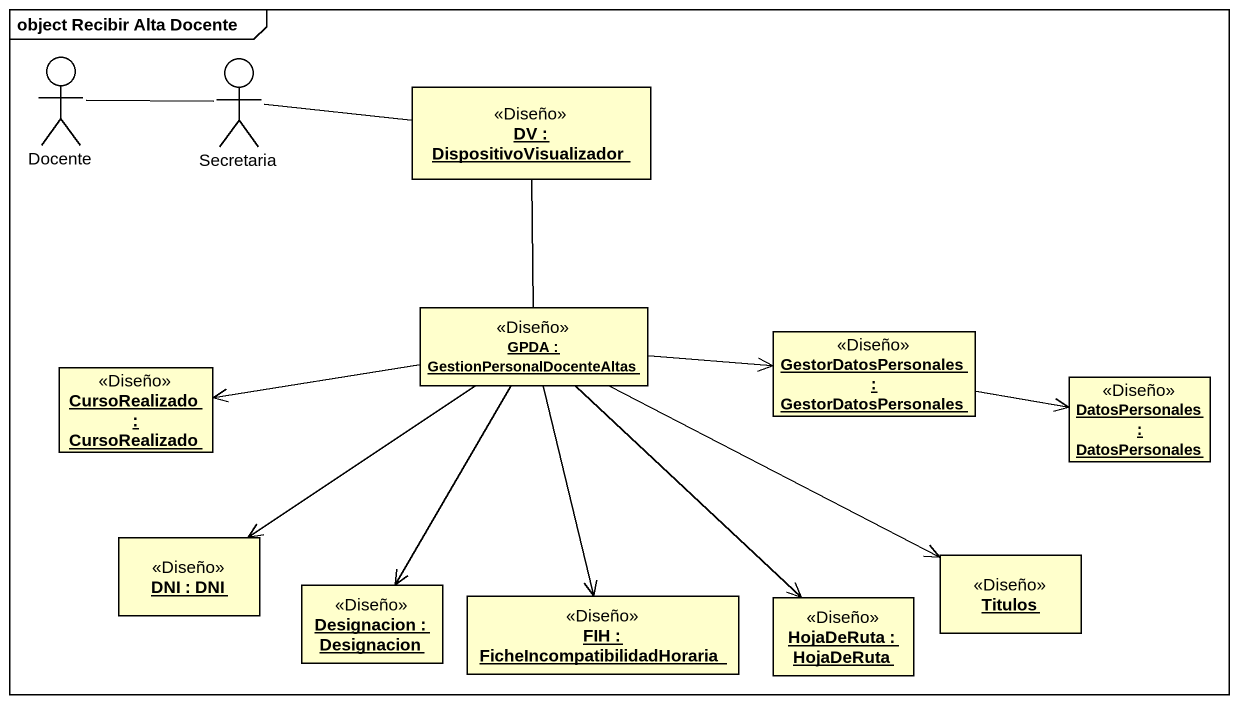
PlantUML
@startuml
mainframe object Recibir Alta Docente
allowmixing
hide circle
hide empty members
actor Docente
actor Secretaria
object "DV : DispositivoVisualizador" as DV <<Diseño>>
object "GPDA : GestionPersonalDocenteAltas" as GPDA <<Diseño>>
object "GestorDatosPersonales : GestorDatosPersonales" as GestorDatosPersonales <<Diseño>>
object "CursoRealizado : CursoRealizado" as CursoRealizado <<Diseño>>
object "DatosPersonales : DatosPersonales" as DatosPersonales <<Diseño>>
object "DNI : DNI" as DNI <<Diseño>>
object Titulos <<Diseño>>
object "Designacion : Designacion" as Designacion <<Diseño>>
object "FIH : FicheIncompatibilidadHoraria" as FIH <<Diseño>>
object "HojaDeRuta : HojaDeRuta" as HojaDeRuta <<Diseño>>
Secretaria -left- Docente
Secretaria -right- DV
DV -- GPDA
GPDA -right-> GestorDatosPersonales
GPDA -left-> CursoRealizado
GPDA --> DNI
GPDA -right-> Titulos
GPDA --> Designacion
GPDA --> FIH
GPDA --> HojaDeRuta
GestorDatosPersonales -right-> DatosPersonales
@enduml
